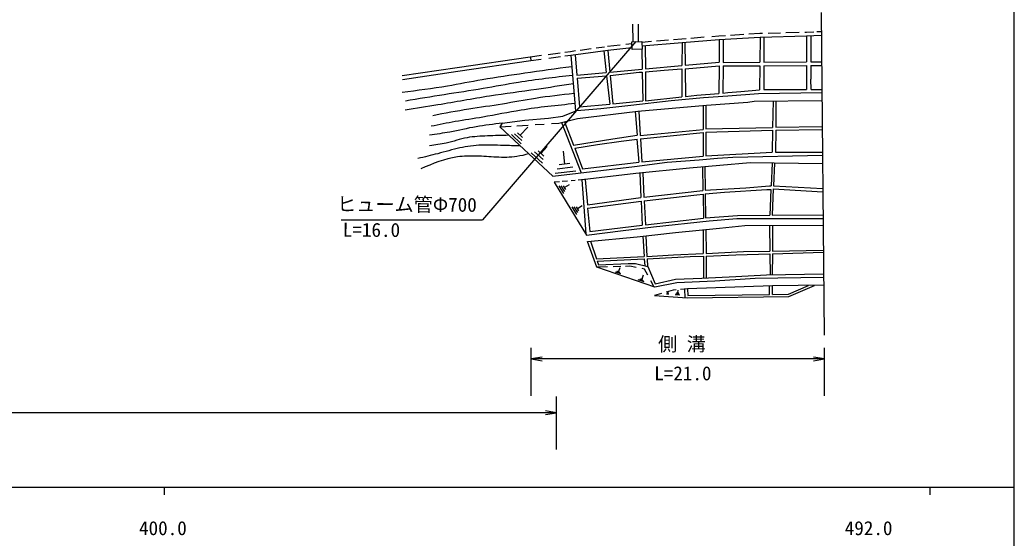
# Model space of a CAD drawing. Units: millimetres, scale not verified. Extents: x 40000 to 680000, y 20000 to 380000.
# Drawn here: x 449169 to 579000, y 198357 to 266059 of the extents above; entities that cross this region are included whole.
import ezdxf
from ezdxf.enums import TextEntityAlignment as Align

# ---------------------------------------------------------------- set-up
doc = ezdxf.new("R2010")
doc.units = ezdxf.units.MM
doc.header["$LTSCALE"] = 1000
for name, color, linetype, lineweight in [('M-BGD', 7, 'Continuous', 25), ('M-BMK-SRVR', 3, 'Continuous', 25), ('M-STR-STR3', 7, 'Continuous', 25), ('M-TTL-BAND', 7, 'Continuous', 25)]:
    doc.layers.add(name, color=color, linetype=linetype, lineweight=lineweight)
doc.styles.add('ＭＳ ゴシック', font='')
doc.styles.get('ＭＳ ゴシック').set_extended_font_data('MS Gothic')

# ---------------------------------------------------------------- blocks, each defined once
blk = doc.blocks.new('open_arrow')
at = {"color": 0, "linetype": 'Continuous', "lineweight": -2}
blk.add_lwpolyline([(7.5, 1.25), (0, 0), (7.5, -1.25)], dxfattribs=at)

msp = doc.modelspace()

# ---------------------------------------------------------------- linework, layer by layer
at = {"layer": 'M-BGD'}
for p, q in [((529262, 263212), (529229, 265513)), ((529961, 263231), (529929, 265487)), ((536168, 263588), (535607, 263543)), ((538524, 263779), (536782, 263638)), ((540442, 263934), (539506, 263858)), ((541312, 263988), (540442, 263934)), ((545826, 263768), (540478, 263436)), ((543709, 264138), (541971, 264029)), ((545804, 264268), (544373, 264179)), ((545826, 263768), (545798, 260525)), ((546159, 264278), (545804, 264268)), ((551906, 263931), (545826, 263768)), ((546299, 263781), (546310, 260528)), ((548510, 264341), (546870, 264297)), ((550926, 264405), (549184, 264359)), ((551888, 264431), (551671, 264425)), ((552854, 264474), (551888, 264431)), ((551906, 263931), (551891, 260561)), ((553812, 264017), (551906, 263931)), ((552463, 263946), (552464, 260565)), ((553807, 264517), (553228, 264491)), ((523781, 262276), (522326, 262076)), ((525491, 262510), (524402, 262361)), ((527571, 262755), (525894, 262566)), ((529101, 262425), (525956, 262069)), ((529087, 262926), (528277, 262835)), ((529080, 263207), (530383, 263242)), ((529107, 262208), (529080, 263207)), ((530383, 263242), (530410, 262243)), ((531642, 263219), (530386, 263117)), ((535648, 263044), (530400, 262616)), ((530823, 262651), (530843, 259658)), ((533854, 263400), (532299, 263273)), ((535607, 263543), (534516, 263454)), ((535648, 263044), (535624, 260088)), ((540478, 263436), (535648, 263044)), ((535982, 263072), (536024, 260124)), ((540478, 263436), (540466, 260523)), ((541001, 263471), (540987, 260497)), ((515809, 261201), (506282, 259796)), ((517281, 261397), (515809, 261201)), ((515827, 261203), (515902, 260709)), ((519713, 261722), (518148, 261513)), ((519771, 261226), (518242, 261021)), ((521062, 261903), (520328, 261805)), ((521129, 261407), (520350, 261303)), ((521733, 261995), (521062, 261903)), ((525956, 262069), (521129, 261407)), ((521129, 261407), (521729, 254157)), ((521699, 261486), (521914, 258854)), ((525431, 261997), (525740, 259199)), ((525956, 262069), (526220, 259242)), ((530410, 262243), (529107, 262208)), ((530364, 262205), (530425, 259620)), ((506282, 259796), (499073, 258734)), ((515878, 260705), (506355, 259302)), ((517253, 260889), (515878, 260705)), ((530843, 259658), (535624, 260088)), ((536024, 260124), (540466, 260523)), ((536031, 259664), (540464, 260039)), ((536031, 259664), (536082, 256065)), ((540464, 260039), (540449, 256461)), ((540985, 260037), (540968, 256503)), ((540985, 260037), (545794, 260065)), ((540987, 260497), (545798, 260525)), ((545794, 260065), (545768, 256916)), ((546310, 260528), (551891, 260561)), ((546311, 260068), (551889, 260102)), ((546311, 260068), (546322, 256960)), ((551889, 260102), (551874, 256984)), ((552464, 260565), (553846, 260573)), ((552465, 260105), (553850, 260113)), ((552465, 260105), (552465, 258330)), ((506355, 259302), (499146, 258239)), ((521914, 258854), (525740, 259199)), ((521945, 258466), (525789, 258748)), ((521945, 258466), (522254, 254685)), ((525789, 258748), (526196, 255060)), ((526220, 259242), (530425, 259620)), ((526263, 258779), (530036, 259217)), ((526263, 258779), (526607, 255099)), ((530036, 259217), (530434, 259248)), ((530434, 259248), (530523, 255472)), ((530845, 259281), (533320, 259479)), ((530845, 259281), (530870, 255505)), ((533320, 259479), (535553, 259644)), ((535621, 259648), (535592, 256012)), ((552498, 256984), (552465, 258330)), ((530870, 255501), (535592, 256012)), ((534207, 255539), (538443, 255933)), ((536082, 256065), (537589, 256228)), ((537589, 256228), (540449, 256461)), ((538443, 255933), (541628, 256130)), ((540968, 256503), (541628, 256557)), ((541628, 256557), (543303, 256721)), ((541628, 256130), (545602, 256425)), ((543303, 256721), (545768, 256916)), ((545602, 256425), (553885, 256582)), ((546322, 256960), (546620, 256984)), ((546620, 256984), (551874, 256984)), ((552498, 256984), (553881, 256984)), ((521892, 254225), (525045, 254488)), ((522254, 254685), (526196, 255060)), ((525045, 254488), (528953, 254915)), ((526607, 255099), (530523, 255472)), ((528953, 254915), (534207, 255539)), ((529862, 254139), (538822, 254923)), ((538390, 254885), (538392, 251758)), ((538736, 254916), (538737, 251815)), ((538822, 254923), (544235, 255297)), ((544235, 255297), (545057, 255446)), ((545057, 255446), (553895, 255535)), ((547515, 255471), (547458, 252018)), ((547890, 255475), (547876, 252047)), ((515095, 252944), (518182, 253240)), ((518182, 253240), (520086, 253470)), ((520086, 253470), (521892, 254225)), ((521985, 253169), (529862, 254139)), ((529518, 254097), (529762, 251003)), ((530009, 254152), (530189, 250976)), ((512164, 252554), (511830, 252086)), ((511830, 252086), (513303, 252178)), ((511830, 252086), (518774, 245627)), ((512139, 252550), (515095, 252944)), ((514067, 252226), (515560, 252320)), ((515506, 252040), (514486, 251000)), ((516439, 252375), (517614, 252449)), ((518600, 252511), (519558, 252571)), ((519558, 252571), (521985, 253169)), ((519889, 252653), (522458, 246067)), ((520303, 252755), (521477, 249689)), ((538737, 251815), (547458, 252018)), ((547876, 252047), (553928, 252121)), ((514646, 249880), (513346, 251080)), ((514726, 250290), (513756, 251190)), ((514806, 250700), (514156, 251300)), ((526580, 250516), (529762, 251003)), ((530189, 250976), (538392, 251758)), ((530216, 250513), (538393, 251353)), ((538393, 251353), (538395, 248271)), ((538737, 251411), (547452, 251671)), ((538737, 251411), (538738, 248299)), ((547452, 251671), (547404, 248768)), ((547874, 251642), (547862, 248783)), ((547874, 251642), (553932, 251754)), ((518026, 249520), (517206, 248610)), ((521477, 249689), (526580, 250516)), ((521625, 249303), (524617, 249765)), ((521625, 249303), (522653, 246618)), ((524617, 249765), (527706, 250227)), ((527706, 250227), (529757, 250487)), ((529753, 250487), (530009, 247459)), ((530216, 250513), (530386, 247502)), ((517396, 247330), (515916, 248700)), ((517486, 247800), (516376, 248830)), ((517576, 248260), (516836, 248950)), ((520096, 248910), (520296, 247220)), ((530386, 247504), (538395, 248271)), ((537889, 247793), (540278, 247979)), ((538738, 248299), (547404, 248768)), ((540278, 247979), (542257, 248129)), ((542257, 248129), (553965, 248381)), ((547862, 248783), (553961, 248782)), ((518774, 245627), (529414, 246897)), ((521386, 246800), (519336, 246560)), ((520976, 247300), (519606, 247140)), ((522653, 246618), (530009, 247459)), ((529414, 246897), (533707, 247457)), ((533707, 247457), (537889, 247793)), ((544512, 247369), (536600, 246676)), ((538325, 246827), (538367, 243761)), ((538619, 246852), (538661, 243794)), ((553976, 247267), (544512, 247369)), ((547400, 247337), (547260, 244358)), ((547689, 247334), (547564, 244390)), ((521786, 246290), (519056, 245970)), ((529583, 245982), (523346, 245232)), ((536600, 246676), (529583, 245982)), ((530121, 246036), (530275, 242838)), ((530504, 246073), (530668, 242891)), ((519624, 244913), (518957, 244856)), ((518957, 244856), (523173, 237955)), ((520206, 243390), (519586, 244400)), ((520336, 243640), (519866, 244400)), ((520689, 245004), (519994, 244945)), ((520456, 243890), (520146, 244390)), ((520906, 244510), (520306, 244140)), ((521697, 245091), (521148, 245044)), ((523346, 245232), (522075, 245123)), ((522529, 245162), (523070, 238123)), ((522973, 245200), (523269, 241878)), ((539372, 243875), (543964, 244106)), ((543964, 244106), (547054, 244365)), ((547054, 244365), (547260, 244358)), ((547564, 244390), (554007, 244028)), ((523269, 241878), (530275, 242838)), ((530668, 242891), (538367, 243761)), ((530692, 242431), (537582, 243210)), ((537582, 243210), (538374, 243287)), ((538374, 243287), (538417, 240171)), ((538661, 243794), (539372, 243875)), ((538668, 243315), (541163, 243557)), ((538668, 243315), (538711, 240197)), ((541163, 243557), (546707, 243903)), ((546707, 243903), (547238, 243889)), ((547238, 243889), (547082, 240550)), ((547547, 244008), (547400, 240552)), ((547547, 244008), (554011, 243583)), ((521896, 240630), (521276, 241640)), ((522026, 240880), (521556, 241640)), ((522146, 241130), (521836, 241630)), ((522596, 241750), (521996, 241380)), ((523305, 241469), (530297, 242375)), ((530297, 242375), (530449, 239229)), ((530692, 242431), (530855, 239277)), ((523305, 241469), (523577, 238417)), ((538711, 240197), (542866, 240525)), ((542866, 240525), (547082, 240550)), ((547400, 240552), (554041, 240591)), ((523577, 238417), (530449, 239229)), ((527966, 238532), (531893, 239023)), ((530855, 239277), (538417, 240171)), ((531893, 239023), (539199, 239803)), ((539199, 239803), (542780, 240092)), ((540526, 238864), (543839, 239199)), ((542780, 240092), (554045, 240125)), ((543839, 239199), (554054, 239238)), ((547048, 239211), (547087, 235857)), ((547453, 239213), (547434, 235864)), ((523173, 237955), (527966, 238532)), ((523289, 237124), (529782, 237726)), ((529782, 237726), (534769, 238262)), ((530504, 237804), (530681, 235150)), ((530888, 237845), (531048, 235169)), ((534769, 238262), (540526, 238864)), ((538376, 238639), (538415, 235541)), ((538747, 238678), (538768, 235558)), ((524494, 233743), (523289, 237124)), ((523699, 237162), (524462, 234822)), ((524462, 234822), (530681, 235150)), ((531048, 235169), (534537, 235353)), ((531067, 234849), (536708, 235132)), ((534537, 235353), (538415, 235541)), ((536708, 235132), (538420, 235195)), ((538420, 235195), (538456, 232345)), ((538768, 235558), (543663, 235794)), ((538770, 235208), (542669, 235353)), ((538770, 235208), (538789, 232359)), ((542669, 235353), (547091, 235491)), ((543663, 235794), (547087, 235857)), ((547091, 235491), (547123, 232749)), ((547432, 235502), (547416, 232754)), ((547432, 235502), (554088, 235710)), ((547434, 235864), (554086, 235986)), ((524481, 233779), (525895, 233824)), ((532091, 231133), (524494, 233743)), ((524559, 234523), (530703, 234831)), ((524559, 234523), (524715, 234046)), ((524715, 234046), (528613, 234231)), ((526658, 233849), (527632, 233880)), ((528273, 233900), (528816, 233918)), ((528613, 234231), (529570, 234231)), ((528816, 233918), (529637, 233758)), ((529570, 234231), (531152, 233844)), ((530703, 234831), (530762, 233940)), ((531067, 234849), (531126, 233851)), ((531152, 233844), (532146, 231563)), ((527626, 232880), (526946, 233110)), ((527546, 233020), (527106, 233170)), ((527456, 233160), (527256, 233230)), ((527516, 233670), (527356, 233200)), ((530375, 233615), (530711, 233550)), ((530576, 232720), (530396, 232180)), ((530711, 233550), (531114, 232773)), ((538235, 232336), (542651, 232520)), ((542651, 232520), (546661, 232740)), ((546661, 232740), (554116, 232878)), ((530696, 231820), (529926, 232090)), ((530606, 231980), (530106, 232160)), ((530506, 232140), (530276, 232220)), ((531516, 232000), (531940, 231185)), ((534936, 231702), (532091, 231133)), ((532146, 231563), (534777, 232170)), ((534777, 232170), (538235, 232336)), ((539923, 231936), (534936, 231702)), ((547437, 231319), (536355, 230913)), ((545178, 232271), (539923, 231936)), ((554121, 232391), (545178, 232271)), ((547059, 230194), (547039, 231304)), ((554144, 231395), (547437, 231319)), ((547459, 230201), (547439, 231311)), ((549531, 230230), (552164, 231373)), ((549595, 229931), (552938, 231381)), ((532935, 230324), (532023, 230064)), ((532023, 230064), (536302, 229740)), ((534495, 230767), (533557, 230500)), ((533906, 230220), (533596, 230240)), ((533876, 230290), (533646, 230300)), ((533836, 230350), (533686, 230360)), ((533776, 230540), (533766, 230360)), ((534856, 230796), (534495, 230767)), ((535346, 230110), (534736, 230160)), ((535276, 230240), (534826, 230280)), ((535206, 230370), (534906, 230390)), ((535086, 230740), (535056, 230380)), ((536355, 230913), (535452, 230842)), ((536030, 229761), (535994, 230885)), ((536302, 229740), (549595, 229931)), ((536355, 230913), (536387, 230042)), ((536387, 230042), (547059, 230194)), ((547459, 230200), (549531, 230230))]:
    msp.add_line(p, q, dxfattribs=at)
for points, knots in [([(521250, 259943), (519198, 259659), (517145, 259376), (515093, 259086), (513241, 258824), (511389, 258557), (509547, 258232), (508034, 257966), (506528, 257661), (505014, 257406), (503050, 257075), (501072, 256827), (499095, 256579)], [0, 0, 0, 0, 1, 1, 1, 2, 2, 2, 3, 3, 3, 4, 4, 4, 4]), ([(521345, 258802), (518980, 258532), (516615, 258262), (514266, 257886), (512726, 257639), (511192, 257347), (509653, 257086), (507968, 256800), (506276, 256551), (504587, 256286), (502897, 256021), (501209, 255740), (499521, 255459)], [0, 0, 0, 0, 1, 1, 1, 2, 2, 2, 3, 3, 3, 4, 4, 4, 4]), ([(521435, 257710), (519838, 257460), (518240, 257210), (516639, 256979), (514595, 256684), (512547, 256419), (510507, 256099), (508254, 255746), (506011, 255324), (503761, 254953), (502332, 254717), (500900, 254502), (499468, 254286)], [0, 0, 0, 0, 1, 1, 1, 2, 2, 2, 3, 3, 3, 4, 4, 4, 4]), ([(521541, 256430), (519859, 256248), (518176, 256067), (516506, 255806), (515063, 255581), (513628, 255296), (512186, 255059), (510723, 254819), (509251, 254627), (507787, 254393), (506217, 254141), (504656, 253840), (503094, 253540)], [0, 0, 0, 0, 1, 1, 1, 2, 2, 2, 3, 3, 3, 4, 4, 4, 4]), ([(521650, 255117), (519297, 254880), (516943, 254643), (514613, 254259), (512947, 253985), (511292, 253636), (509627, 253353), (508419, 253148), (507206, 252978), (506001, 252766), (504957, 252583), (503919, 252368), (502881, 252153)], [0, 0, 0, 0, 1, 1, 1, 2, 2, 2, 3, 3, 3, 4, 4, 4, 4]), ([(512163, 252554), (511020, 252427), (509877, 252300), (508747, 252100), (507596, 251896), (506458, 251617), (505307, 251406), (504432, 251246), (503550, 251126), (502668, 251007)], [0, 0, 0, 0, 1, 1, 1, 2, 2, 2, 3, 3, 3, 3]), ([(513014, 250985), (512091, 250959), (511167, 250934), (510240, 250900), (509346, 250867), (508448, 250827), (507574, 250660), (506657, 250485), (505767, 250171), (504854, 249967), (504134, 249806), (503401, 249713), (502668, 249620)], [0, 0, 0, 0, 1, 1, 1, 2, 2, 2, 3, 3, 3, 4, 4, 4, 4]), ([(514491, 249612), (513750, 249617), (513008, 249623), (512266, 249647), (511324, 249677), (510381, 249738), (509440, 249700), (508500, 249662), (507562, 249525), (506640, 249327), (505661, 249116), (504701, 248835), (503734, 248580), (502876, 248354), (502012, 248147), (501148, 247940)], [0, 0, 0, 0, 1, 1, 1, 2, 2, 2, 3, 3, 3, 4, 4, 4, 5, 5, 5, 5]), ([(515624, 248557), (515112, 248423), (514600, 248288), (514080, 248207), (513195, 248068), (512286, 248084), (511387, 248127), (510513, 248168), (509647, 248235), (508774, 248260), (507945, 248284), (507109, 248270), (506294, 248154), (504646, 247918), (503084, 247262), (501521, 246607)], [0, 0, 0, 0, 1, 1, 1, 2, 2, 2, 3, 3, 3, 4, 4, 4, 5, 5, 5, 5])]:
    msp.add_open_spline(points, degree=3, knots=knots, dxfattribs=at)
at = {"layer": 'M-BMK-SRVR'}
msp.add_line((553783, 267004), (554194, 224883), dxfattribs=at)
at = {"layer": 'M-STR-STR3'}
for p, q in [((529590, 263221), (509575, 239957)), ((491112, 239957), (509575, 239957)), ((515932, 216955), (515932, 223230)), ((554260, 216955), (554260, 223230)), ((554260, 221766), (515932, 221766)), ((519258, 209919), (519258, 216849)), ((519258, 214730), (148687, 214730))]:
    msp.add_line(p, q, dxfattribs=at)
at = {"layer": 'M-TTL-BAND'}
for p, q in [((579000, 20000), (579000, 370000)), ((40000, 205000), (579000, 205000)), ((468000, 205000), (468000, 204000)), ((568000, 205000), (568000, 204000))]:
    msp.add_line(p, q, dxfattribs=at)

# ---------------------------------------------------------------- block references
at = {"layer": 'M-STR-STR3', "xscale": 193, "yscale": 193}
msp.add_blockref('open_arrow', (515932, 221766), dxfattribs=at)
at = {"layer": 'M-STR-STR3', "xscale": 193, "yscale": 193, "rotation": 180}
for p in [(554260, 221766), (519258, 214730)]:
    msp.add_blockref('open_arrow', p, dxfattribs=at)

# ---------------------------------------------------------------- texts
at = {"layer": 'M-STR-STR3', "style": 'ＭＳ ゴシック'}
for s, rotation, p in [('ヒューム管Φ700', 359.707, (490583, 240526)), ('L=16.0', 359.707, (491333, 237185)), ('L=21.0', 359.975, (532002, 218426))]:
    msp.add_text(s, height=1833, rotation=rotation, dxfattribs=at).set_placement(p, align=Align.BOTTOM_LEFT)
msp.add_text('側 溝', height=1833, dxfattribs=at).set_placement((532499, 222255), align=Align.BOTTOM_LEFT)
at = {"layer": 'M-TTL-BAND', "style": 'ＭＳ ゴシック'}
for s, p in [('400.0', (467844, 198195)), ('492.0', (560000, 198195))]:
    msp.add_text(s, height=1833, dxfattribs=at).set_placement(p, align=Align.BOTTOM_CENTER)

doc.saveas('drawing.dxf')
